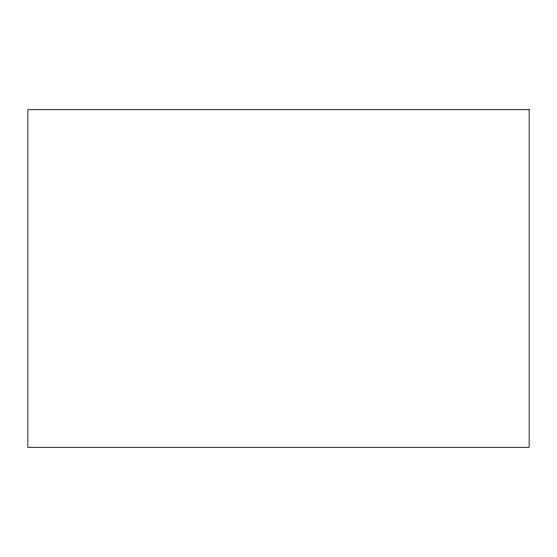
<?xml version="1.0" encoding="UTF-8"?>
<svg xmlns="http://www.w3.org/2000/svg" width="557" height="557" viewBox="0 0 557 557"><rect width="100%" height="100%" fill="white"/><g stroke="black" fill="none" stroke-linecap="round" stroke-linejoin="round"><path stroke-width="0.84" d="M529.15 109.694L27.85 109.694L27.85 447.306L529.15 447.306L529.15 109.694"/></g></svg>
